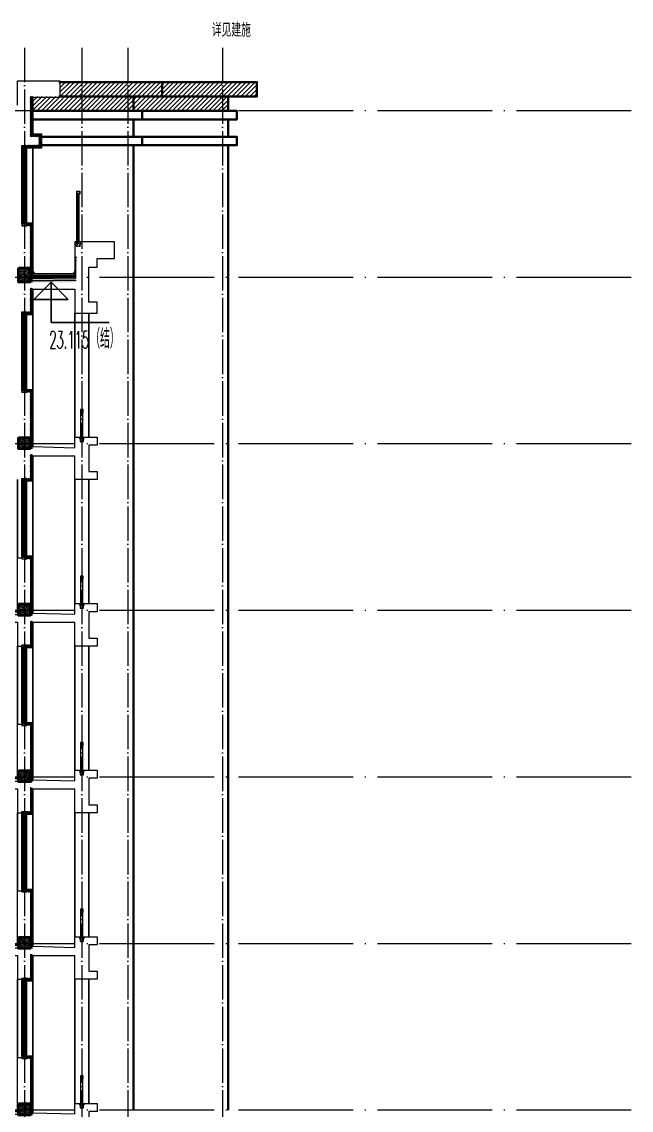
# Model space of a CAD drawing. Extents: x -518115 to 389031, y -231062 to 1628073.
# Drawn here: x 41379 to 51991, y -99476 to -80525 of the extents above; entities that cross this region are included whole.
import ezdxf
from ezdxf.xclip import XClip

# ---------------------------------------------------------------- set-up
doc = ezdxf.new("R2010")
doc.units = 0
doc.header["$LTSCALE"] = 1000
doc.header["$MEASUREMENT"] = 0
doc.header["$XCLIPFRAME"] = 0
for name, pattern in [('#P_--_20B1_001_t3$0$DASH', [0.35, 0.25, -0.1]), ('DASH', [0.35, 0.25, -0.1]), ('DOTE', [2.42, 2, -0.2, 0.02, -0.2])]:
    doc.linetypes.add(name, pattern=pattern)
for name, color, linetype in [('3-剖面填充（细）', 250, 'Continuous'), ('3-屋面构造层', 157, 'Continuous'), ('DIM_ELEV', 3, 'Continuous'), ('PUB_TEXT', 4, 'Continuous'), ('Stair-栏杆', 142, 'Continuous'), ('SURFACE', 6, 'Continuous'), ('实线层', 7, 'Continuous'), ('看线', 251, 'Continuous'), ('立面-看线', 251, 'Continuous')]:
    doc.layers.add(name, color=color, linetype=linetype)
for name, color, linetype, lineweight in [('DOTE', 19, 'DOTE', 9), ('PUB_HATCH', 8, 'Continuous', 9), ('S_WINDOW', 144, 'Continuous', 15), ('WALL', 9, 'Continuous', 40), ('内粉刷', 37, 'Continuous', 9), ('立面-中轮廓线', 213, 'Continuous', 35), ('立面-普通轮廓', 7, 'Continuous', 18), ('立面-栏杆', 105, 'Continuous', 15), ('立面-窗', 129, 'Continuous', 30), ('立面-窗开启线', 250, 'Continuous', 13), ('细细', 250, 'Continuous', 0)]:
    doc.layers.add(name, color=color, linetype=linetype, lineweight=lineweight)
doc.styles.add('_TCH_AXIS', font='COMPLEX', dxfattribs={"bigfont": 'GBCBIG'})
doc.styles.add('_TCH_DIM', font='SIMPLEX.shx', dxfattribs={"width": 0.7, "bigfont": 'GBCBIG.shx'})
pattern_1 = [(0, (-256764.401, -291910.8335), (16.66875, 9.623705), [11.1125, -22.225]), (120, (-256764.401, -291910.8335), (-16.66874801, 9.62370845), [11.1125, -22.225]), (60, (-256764.401, -291910.8335), (1.99e-06, 19.24741345), [-22.225, 11.1125])]
pattern_2 = [(315, (-218910.2607, -140541.0897), (-1.767766953, -1.767766953), []), (315, (-218909.0822, -140541.0897), (-1.767766953, -1.767766953), [])]
pattern_3 = [(315, (-218910.2607, -141979.3279), (-1.767766953, -1.767766953), []), (315, (-218909.0822, -141979.3279), (-1.767766953, -1.767766953), [])]
pattern_4 = [(315, (145053.3697, 680712.4302), (-1.76776695, -1.76776695), []), (315, (145054.5482, 680712.4302), (-1.76776695, -1.76776695), [])]
pattern_5 = [(315, (145053.3697, 678374.192), (-1.76776695, -1.76776695), []), (315, (145054.5482, 678374.192), (-1.76776695, -1.76776695), [])]
pattern_6 = [(0, (-259464.401, -291910.8335), (16.66875, 9.623705), [11.1125, -22.225]), (120, (-259464.401, -291910.8335), (-16.66874801, 9.62370845), [11.1125, -22.225]), (60, (-259464.401, -291910.8335), (1.99e-06, 19.24741345), [-22.225, 11.1125])]
pattern_7 = [(0, (-769729.255, -473323.398), (16.66875, 9.623705), [11.1125, -22.225]), (120, (-769729.255, -473323.398), (-16.66874801, 9.62370845), [11.1125, -22.225]), (60, (-769729.255, -473323.398), (1.99e-06, 19.24741345), [-22.225, 11.1125])]

# ---------------------------------------------------------------- blocks, each defined once
blk = doc.blocks.new('A$C7DFF5D65')
at = {"layer": '立面-普通轮廓'}
blk.add_lwpolyline([(0, 0), (-1100, 0), (-1100, 2200), (0, 2200)], close=True, dxfattribs=at)
at = {"layer": '立面-窗'}
blk.add_lwpolyline([(-50, 50), (-1050, 50), (-1050, 2150), (-50, 2150)], close=True, dxfattribs=at)
at = {"layer": '立面-窗开启线', "linetype": '#P_--_20B1_001_t3$0$DASH', "ltscale": 0.5}
blk.add_lwpolyline([(-50, 2150), (-1100, 1100), (-50, 50)], dxfattribs=at)
blk = doc.blocks.new('zrszerf')
at = {"layer": '细细'}
h = blk.add_hatch(dxfattribs=at)
h.set_pattern_fill('金属', color=256, style=0)
h.set_pattern_definition(pattern_2)
h.paths.add_polyline_path([(257695, 608543), (257715, 608543), (257715, 608557), (257765, 608557), (257765, 608543), (257785, 608543), (257785, 608588), (257695, 608588)])
h.paths.add_polyline_path([(257713, 608559), (257713, 608545), (257697, 608545), (257697, 608586), (257783, 608586), (257783, 608545), (257767, 608545), (257767, 608559)], flags=16)
h = blk.add_hatch(dxfattribs=at)
h.set_pattern_fill('金属', color=256, style=0)
h.set_pattern_definition(pattern_2)
h.paths.add_polyline_path([(257762, 608555), (257762, 608530), (257750, 608530), (257750, 608540), (257729, 608540), (257729, 608530), (257717, 608530), (257717, 608555)])
h.paths.add_polyline_path([(257719, 608553), (257719, 608532), (257727, 608532), (257727, 608542), (257752, 608542), (257752, 608532), (257760, 608532), (257760, 608553)], flags=16)
h = blk.add_hatch(color=256, dxfattribs=at)
edge = h.paths.add_edge_path()
edge.add_line((257735, 608540), (257735, 608528))
edge.add_arc((257740, 608520), 9.44, 61.5175, 118.4825, ccw=False)
edge.add_line((257744, 608528), (257744, 608540))
edge.add_arc((257740, 608548), 9.44, 241.5175, 298.4825, ccw=False)
h = blk.add_hatch(dxfattribs=at)
h.set_pattern_fill('金属', color=256, style=0)
h.set_pattern_definition(pattern_3)
h.paths.add_polyline_path([(257695, 607233), (257715, 607233), (257715, 607220), (257765, 607220), (257765, 607233), (257785, 607233), (257785, 607188), (257695, 607188)])
h.paths.add_polyline_path([(257713, 607218), (257713, 607231), (257697, 607231), (257697, 607190), (257783, 607190), (257783, 607231), (257767, 607231), (257767, 607218)], flags=16)
h = blk.add_hatch(dxfattribs=at)
h.set_pattern_fill('金属', color=256, style=0)
h.set_pattern_definition(pattern_3)
h.paths.add_polyline_path([(257762, 607222), (257762, 607247), (257750, 607247), (257750, 607237), (257729, 607237), (257729, 607247), (257717, 607247), (257717, 607222)])
h.paths.add_polyline_path([(257719, 607224), (257719, 607245), (257727, 607245), (257727, 607235), (257752, 607235), (257752, 607245), (257760, 607245), (257760, 607224)], flags=16)
h = blk.add_hatch(color=256, dxfattribs=at)
edge = h.paths.add_edge_path()
edge.add_line((257735, 607237), (257735, 607249))
edge.add_arc((257740, 607257), 9.44, 241.5175, 298.4825)
edge.add_line((257744, 607249), (257744, 607237))
edge.add_arc((257740, 607229), 9.44, 61.5175, 118.4825)
at = {"layer": 'S_WINDOW'}
for p, q in [((257695, 607233), (257695, 608543)), ((257717, 607247), (257717, 608530)), ((257762, 607247), (257762, 608530)), ((257785, 607233), (257785, 608543))]:
    blk.add_line(p, q, dxfattribs=at)
for points in [[(257785, 608588), (257785, 608543), (257765, 608543), (257765, 608557), (257715, 608557), (257715, 608543), (257695, 608543), (257695, 608588)], [(257783, 608586), (257783, 608545), (257767, 608545), (257767, 608559), (257713, 608559), (257713, 608545), (257697, 608545), (257697, 608586)], [(257762, 608555), (257762, 608530), (257750, 608530), (257750, 608540), (257729, 608540), (257729, 608530), (257717, 608530), (257717, 608555)], [(257760, 608553), (257760, 608532), (257752, 608532), (257752, 608542), (257727, 608542), (257727, 608532), (257719, 608532), (257719, 608553)], [(257785, 607188), (257785, 607233), (257765, 607233), (257765, 607220), (257715, 607220), (257715, 607233), (257695, 607233), (257695, 607188)], [(257783, 607190), (257783, 607231), (257767, 607231), (257767, 607218), (257713, 607218), (257713, 607231), (257697, 607231), (257697, 607190)], [(257762, 607222), (257762, 607247), (257750, 607247), (257750, 607237), (257729, 607237), (257729, 607247), (257717, 607247), (257717, 607222)], [(257760, 607224), (257760, 607245), (257752, 607245), (257752, 607235), (257727, 607235), (257727, 607245), (257719, 607245), (257719, 607224)]]:
    blk.add_lwpolyline(points, close=True, dxfattribs=at)
at = {"layer": '细细'}
for points in [[(257729, 608530), (257729, 607247)], [(257735, 607249), (257735, 608540)], [(257744, 607249), (257744, 608540)], [(257750, 608530), (257750, 607247)]]:
    blk.add_lwpolyline(points, dxfattribs=at)
for points in [[(257735, 608540), (257735, 608528, -0.253805), (257744, 608528), (257744, 608540, -0.253805)], [(257735, 607237), (257735, 607249, 0.253805), (257744, 607249), (257744, 607237, 0.253805)]]:
    blk.add_lwpolyline(points, format="xyb", close=True, dxfattribs=at)
blk = doc.blocks.new('A$C1D9D50FA')
at = {"layer": '立面-栏杆'}
for p, q in [((-15, 0), (-15, 1050)), ((15, 1050), (15, 0))]:
    blk.add_line(p, q, dxfattribs=at)
at = {"layer": '立面-栏杆', "linetype": 'DASH', "ltscale": 0.1}
for p, q in [((40, 0), (-40, 0)), ((-40, 0), (-40, -7)), ((40, -7), (40, 0)), ((-40, -7), (-30, -7)), ((-30, -7), (-30, -51)), ((-22, -7), (22, -7)), ((-22, -51), (-22, -7)), ((-15, -53), (-21, -53)), ((-21, -60), (-15, -60)), ((-13, -57), (-13, -56)), ((13, -56), (13, -57)), ((21, -53), (15, -53)), ((15, -60), (21, -60)), ((22, -7), (22, -51)), ((30, -7), (40, -7)), ((30, -51), (30, -7))]:
    blk.add_line(p, q, dxfattribs=at)
at = {"layer": '立面-栏杆'}
for points in [[(25, 1100), (-25, 1100), (-25, 1050), (25, 1050)], [(19, 1094), (-19, 1094), (-19, 1056), (19, 1056)]]:
    blk.add_lwpolyline(points, close=True, dxfattribs=at)
at = {"layer": '立面-栏杆', "linetype": 'DASH', "ltscale": 0.1}
for centre, major_axis, start_param, end_param in [((-21, -51), (6.36, 6.36), 2.356194, 3.926991), ((-21, -51), (1.27, 1.27), 2.356194, 3.926991), ((-15, -56), (1.91, 1.91), 5.497787, 7.068583), ((-15, -57), (1.91, 1.91), 3.926991, 5.497787), ((15, -56), (1.91, 1.91), 0.785398, 2.356194), ((17, -55), (3.53, 3.53), 2.748894, 3.534292), ((21, -51), (-6.36, 6.36), 2.356194, 3.926991), ((21, -51), (-1.27, 1.27), 2.356194, 3.926991)]:
    blk.add_ellipse(centre, major_axis=major_axis, ratio=1, start_param=start_param, end_param=end_param, dxfattribs=at)
blk = doc.blocks.new('afzdfsregf')
at = {"layer": '细细'}
h = blk.add_hatch(dxfattribs=at)
h.set_pattern_fill('金属', color=256, style=0)
h.set_pattern_definition(pattern_4)
h.paths.add_polyline_path([(221064, 608914), (221044, 608914), (221044, 608927), (220994, 608927), (220994, 608914), (220974, 608914), (220974, 608959), (221064, 608959)])
h.paths.add_polyline_path([(221046, 608929), (221046, 608916), (221062, 608916), (221062, 608957), (220976, 608957), (220976, 608916), (220992, 608916), (220992, 608929)], flags=16)
h = blk.add_hatch(dxfattribs=at)
h.set_pattern_fill('金属', color=256, style=0)
h.set_pattern_definition(pattern_4)
h.paths.add_polyline_path([(220996, 608925), (220996, 608900), (221008, 608900), (221008, 608910), (221029, 608910), (221029, 608900), (221041, 608900), (221041, 608925)])
h.paths.add_polyline_path([(221039, 608923), (221039, 608902), (221031, 608902), (221031, 608912), (221006, 608912), (221006, 608902), (220998, 608902), (220998, 608923)], flags=16)
h = blk.add_hatch(color=256, dxfattribs=at)
edge = h.paths.add_edge_path()
edge.add_line((221023, 608910), (221023, 608898))
edge.add_arc((221019, 608890), 9.44, 61.5175, 118.4825)
edge.add_line((221014, 608898), (221014, 608910))
edge.add_arc((221019, 608919), 9.44, 241.5175, 298.4825)
h = blk.add_hatch(dxfattribs=at)
h.set_pattern_fill('金属', color=256, style=0)
h.set_pattern_definition(pattern_5)
h.paths.add_polyline_path([(221064, 606704), (221044, 606704), (221044, 606690), (220994, 606690), (220994, 606704), (220974, 606704), (220974, 606659), (221064, 606659)])
h.paths.add_polyline_path([(221046, 606688), (221046, 606702), (221062, 606702), (221062, 606661), (220976, 606661), (220976, 606702), (220992, 606702), (220992, 606688)], flags=16)
h = blk.add_hatch(dxfattribs=at)
h.set_pattern_fill('金属', color=256, style=0)
h.set_pattern_definition(pattern_5)
h.paths.add_polyline_path([(220996, 606692), (220996, 606717), (221008, 606717), (221008, 606707), (221029, 606707), (221029, 606717), (221041, 606717), (221041, 606692)])
h.paths.add_polyline_path([(221039, 606694), (221039, 606715), (221031, 606715), (221031, 606705), (221006, 606705), (221006, 606715), (220998, 606715), (220998, 606694)], flags=16)
h = blk.add_hatch(color=256, dxfattribs=at)
edge = h.paths.add_edge_path()
edge.add_line((221023, 606707), (221023, 606719))
edge.add_arc((221019, 606728), 9.44, 241.5175, 298.4825, ccw=False)
edge.add_line((221014, 606719), (221014, 606707))
edge.add_arc((221019, 606699), 9.44, 61.5175, 118.4825, ccw=False)
at = {"layer": 'S_WINDOW'}
for p, q in [((220974, 606704), (220974, 608914)), ((221064, 606704), (221064, 608914)), ((220996, 606717), (220996, 608900)), ((221041, 606717), (221041, 608900))]:
    blk.add_line(p, q, dxfattribs=at)
for points in [[(220974, 608959), (220974, 608914), (220994, 608914), (220994, 608927), (221044, 608927), (221044, 608914), (221064, 608914), (221064, 608959)], [(220976, 608957), (220976, 608916), (220992, 608916), (220992, 608929), (221046, 608929), (221046, 608916), (221062, 608916), (221062, 608957)], [(220996, 608925), (220996, 608900), (221008, 608900), (221008, 608910), (221029, 608910), (221029, 608900), (221041, 608900), (221041, 608925)], [(220998, 608923), (220998, 608902), (221006, 608902), (221006, 608912), (221031, 608912), (221031, 608902), (221039, 608902), (221039, 608923)], [(220974, 606659), (220974, 606704), (220994, 606704), (220994, 606690), (221044, 606690), (221044, 606704), (221064, 606704), (221064, 606659)], [(220976, 606661), (220976, 606702), (220992, 606702), (220992, 606688), (221046, 606688), (221046, 606702), (221062, 606702), (221062, 606661)], [(220996, 606692), (220996, 606717), (221008, 606717), (221008, 606707), (221029, 606707), (221029, 606717), (221041, 606717), (221041, 606692)], [(220998, 606694), (220998, 606715), (221006, 606715), (221006, 606705), (221031, 606705), (221031, 606715), (221039, 606715), (221039, 606694)]]:
    blk.add_lwpolyline(points, close=True, dxfattribs=at)
at = {"layer": '细细'}
for points in [[(221014, 606719), (221014, 608910)], [(221023, 606719), (221023, 608910)], [(221008, 608900), (221008, 606717)], [(221029, 608900), (221029, 606717)]]:
    blk.add_lwpolyline(points, dxfattribs=at)
for points in [[(221023, 608910), (221023, 608898, 0.253805), (221014, 608898), (221014, 608910, 0.253805)], [(221023, 606707), (221023, 606719, -0.253805), (221014, 606719), (221014, 606707, -0.253805)]]:
    blk.add_lwpolyline(points, format="xyb", close=True, dxfattribs=at)
blk = doc.blocks.new('A$C39C008DC')
at = {"layer": '实线层', "color": 5}
for p, q in [((31, 60), (256, 678)), ((257, 678), (32, 60)), ((32, 60), (257, 677)), ((260, 676), (35, 59)), ((260, 676), (36, 59)), ((334, 649), (109, 32)), ((334, 649), (110, 32)), ((118, 29), (343, 646)), ((343, 646), (119, 29)), ((119, 29), (344, 646)), ((255, 678), (265, 706)), ((255, 678), (265, 706)), ((345, 645), (255, 678)), ((353, 669), (263, 702)), ((353, 669), (264, 702)), ((355, 674), (265, 706)), ((355, 674), (265, 706)), ((265, 706), (265, 706)), ((280, 678), (281, 681)), ((282, 676), (280, 678)), ((281, 672), (286, 685)), ((281, 681), (284, 681)), ((285, 676), (282, 676)), ((284, 681), (286, 679)), ((286, 679), (285, 676)), ((304, 696), (297, 695)), ((323, 685), (297, 695)), ((304, 696), (311, 715)), ((304, 696), (319, 690)), ((326, 709), (311, 715)), ((319, 690), (326, 709)), ((319, 690), (323, 685)), ((321, 657), (326, 671)), ((321, 663), (322, 666)), ((323, 661), (321, 663)), ((322, 666), (324, 667)), ((325, 662), (323, 661)), ((324, 667), (326, 664)), ((326, 664), (325, 662)), ((345, 646), (355, 674)), ((345, 645), (355, 673)), ((355, 673), (355, 673)), ((31, 61), (20, 32)), ((30, 61), (20, 33)), ((110, 0), (20, 33)), ((20, 33), (20, 33)), ((110, 0), (20, 32)), ((112, 5), (22, 38)), ((111, 5), (22, 37)), ((120, 28), (30, 61)), ((120, 28), (32, 60)), ((54, 49), (49, 35)), ((50, 45), (49, 42)), ((49, 42), (51, 40)), ((53, 45), (50, 45)), ((51, 40), (53, 40)), ((54, 43), (53, 45)), ((53, 40), (54, 43)), ((93, 29), (92, 26)), ((92, 26), (94, 24)), ((98, 33), (93, 20)), ((96, 29), (93, 29)), ((94, 24), (97, 24)), ((98, 27), (96, 29)), ((97, 24), (98, 27)), ((120, 28), (110, 0)), ((120, 28), (110, 0)), ((110, 0), (110, 0))]:
    blk.add_line(p, q, dxfattribs=at)
for points in [[(263, 702), (263, 702), (263, 702), (264, 702), (264, 702)], [(353, 669), (353, 669), (353, 669), (353, 669), (353, 669)], [(22, 38), (22, 37), (22, 37), (22, 37), (22, 37)], [(112, 5), (112, 5), (112, 5), (111, 5), (111, 5)]]:
    blk.add_lwpolyline(points, dxfattribs=at)
for centre, radius in [((283, 679), 10), ((283, 679), 9.5), ((323, 664), 10), ((323, 664), 9.5), ((52, 42), 9.5), ((52, 42), 10), ((95, 26), 10), ((95, 26), 9.5)]:
    blk.add_circle(centre, radius, dxfattribs=at)
for centre, start, end in [((265, 706), 70, 160), ((355, 673), 340, 70), ((20, 33), 160, 250), ((110, 0), 250, 340)]:
    blk.add_arc(centre, 0.5, start, end, dxfattribs=at)
blk = doc.blocks.new('A$C01BC52BD')
at = {"layer": '立面-栏杆'}
for p, q in [((-15, 0), (-15, 450)), ((15, 450), (15, 0))]:
    blk.add_line(p, q, dxfattribs=at)
at = {"layer": '立面-栏杆', "linetype": 'DASH', "ltscale": 0.1}
for p, q in [((40, 0), (-40, 0)), ((-40, 0), (-40, -7)), ((40, -7), (40, 0)), ((-40, -7), (-30, -7)), ((-30, -7), (-30, -51)), ((-22, -7), (22, -7)), ((-22, -51), (-22, -7)), ((-15, -53), (-21, -53)), ((-21, -60), (-15, -60)), ((-13, -57), (-13, -56)), ((13, -56), (13, -57)), ((21, -53), (15, -53)), ((15, -60), (21, -60)), ((22, -7), (22, -51)), ((30, -7), (40, -7)), ((30, -51), (30, -7))]:
    blk.add_line(p, q, dxfattribs=at)
at = {"layer": '立面-栏杆'}
for points in [[(25, 500), (-25, 500), (-25, 450), (25, 450)], [(19, 494), (-19, 494), (-19, 456), (19, 456)]]:
    blk.add_lwpolyline(points, close=True, dxfattribs=at)
at = {"layer": '立面-栏杆', "linetype": 'DASH', "ltscale": 0.1}
for centre, major_axis, start_param, end_param in [((-21, -51), (6.36, 6.36), 2.356194, 3.926991), ((-21, -51), (1.27, 1.27), 2.356194, 3.926991), ((-15, -56), (1.91, 1.91), 5.497787, 7.068583), ((-15, -57), (1.91, 1.91), 3.926991, 5.497787), ((15, -56), (1.91, 1.91), 0.785398, 2.356194), ((17, -55), (3.53, 3.53), 2.748894, 3.534292), ((21, -51), (-6.36, 6.36), 2.356194, 3.926991), ((21, -51), (-1.27, 1.27), 2.356194, 3.926991)]:
    blk.add_ellipse(centre, major_axis=major_axis, ratio=1, start_param=start_param, end_param=end_param, dxfattribs=at)
blk = doc.blocks.new('GDFGDGRGDGD')
at = {"layer": '立面-看线'}
h = blk.add_hatch(dxfattribs=at)
h.set_pattern_fill('HONEY', color=256, scale=7)
h.set_pattern_definition(pattern_6)
h.paths.add_polyline_path([(551819, 93536), (551789, 93536), (551789, 94436), (551734, 94436), (551734, 94466), (551819, 94466)])
h = blk.add_hatch(dxfattribs=at)
h.set_pattern_fill('碎沙', color=256, scale=4)
h.set_pattern_definition([(37.5, (-249464.4014, -291910.8335), (-0.32000626, 9.78826475), [0, -7.7216, 0, -8.636, 0, -8.255]), (7.5, (-249464.401, -291910.833), (8.99046566, 14.33650201), [0, -4.1656, 0, -6.9596, 0, -2.667]), (327.5, (-249470.65, -291910.8335), (15.819847405, 0.02874369), [0, -2.54, 0, -9.144, 0, -11.938]), (317.5, (-249470.65, -291910.833), (15.27112905, 4.45858647), [0, -1.27, 0, -5.9944, 0, -6.858])])
h.paths.add_polyline_path([(551589, 93451), (551789, 93451), (551789, 93651), (551589, 93651)])
h = blk.add_hatch(dxfattribs=at)
h.set_pattern_fill('碎沙', color=256, scale=4)
h.set_pattern_definition([(37.5, (-256764.4014, -291910.8335), (-0.32000626, 9.78826475), [0, -7.7216, 0, -8.636, 0, -8.255]), (7.5, (-256764.401, -291910.833), (8.99046566, 14.33650201), [0, -4.1656, 0, -6.9596, 0, -2.667]), (327.5, (-256770.65, -291910.8335), (15.819847405, 0.02874369), [0, -2.54, 0, -9.144, 0, -11.938]), (317.5, (-256770.65, -291910.833), (15.27112905, 4.45858647), [0, -1.27, 0, -5.9944, 0, -6.858])])
h.paths.add_polyline_path([(544289, 93451), (544489, 93451), (544489, 93506), (544289, 93506)])
h = blk.add_hatch(dxfattribs=at)
h.set_pattern_fill('HONEY', color=256, scale=7)
h.set_pattern_definition(pattern_1)
h.paths.add_polyline_path([(551589, 93466), (544489, 93466), (544489, 93451), (551589, 93451)])
h = blk.add_hatch(dxfattribs=at)
h.set_pattern_fill('HONEY', color=256, scale=7)
h.set_pattern_definition(pattern_6)
h.paths.add_polyline_path([(551789, 93451), (551819, 93451), (551819, 93536), (551789, 93536)])
h.paths.add_polyline_path([(551819, 93351), (551789, 93351), (551789, 92936), (551734, 92936), (551734, 92906), (551819, 92906)])
h = blk.add_hatch(dxfattribs=at)
h.set_pattern_fill('HONEY', color=256, scale=7)
h.set_pattern_definition(pattern_1)
h.paths.add_polyline_path([(544259, 93351), (544289, 93351), (544289, 92936), (544344, 92936), (544344, 92906), (544259, 92906)])
at = {"layer": 'PUB_HATCH', "color": 215, "true_color": 0xa953a0}
blk.add_line((544489, 93466), (551589, 93466), dxfattribs=at)
for points in [[(551734, 94466), (551819, 94466), (551819, 93451)], [(544259, 93351), (544259, 92906), (544344, 92906)], [(551819, 93351), (551819, 92906), (551734, 92906)]]:
    blk.add_lwpolyline(points, dxfattribs=at)
at = {"layer": 'S_WINDOW'}
blk.add_lwpolyline([(544344, 93536), (544434, 93536), (544434, 93506), (544344, 93506)], close=True, dxfattribs=at)
at = {"layer": 'WALL', "color": 7}
for points in [[(551589, 93651), (551789, 93651), (551789, 93451), (551589, 93451)], [(544289, 93506), (544489, 93506), (544489, 93451), (544289, 93451)]]:
    blk.add_lwpolyline(points, close=True, dxfattribs=at)
at = {"layer": '内粉刷'}
for points in [[(551569, 93506), (551569, 94456), (551644, 94456)], [(551734, 94486), (551839, 94486), (551839, 93491)], [(542709, 93471), (542709, 93656), (542319, 93656), (542319, 93516), (542469, 93516), (542469, 93056), (541969, 93056), (541969, 92916), (542709, 92916), (542709, 93331), (544239, 93331), (544239, 92886), (544344, 92886)], [(552569, 93471), (552569, 93656), (552959, 93656), (552959, 93516), (552809, 93516), (552809, 93056), (552959, 93056), (552959, 92916), (552569, 92916), (552569, 93331)], [(551569, 93506), (544239, 93506), (544239, 93491), (542709, 93471)], [(551839, 93491), (552569, 93471)], [(544434, 92916), (544509, 92916), (544509, 93331), (548769, 93331)], [(548769, 93331), (548769, 93016), (549009, 93016), (549009, 93331)], [(549009, 93331), (551569, 93331), (551569, 92916), (551644, 92916)], [(551839, 93331), (551839, 92886), (551734, 92886)], [(551839, 93331), (552569, 93331)]]:
    blk.add_lwpolyline(points, dxfattribs=at)
at = {"layer": '看线', "color": 252, "true_color": 0x939598}
for p, q in [((543309, 93509), (543309, 96231)), ((548769, 95916), (547489, 95916)), ((549009, 95916), (550989, 95916)), ((542319, 93739), (542319, 95816)), ((542319, 93056), (542319, 93464))]:
    blk.add_line(p, q, dxfattribs=at)
at = {"layer": '看线'}
for p, q in [((542709, 93656), (542709, 95816)), ((544239, 93536), (544239, 95786)), ((544509, 93536), (544509, 95816)), ((551569, 94456), (551569, 95816)), ((551839, 95786), (551839, 94486)), ((552569, 95816), (552569, 93656)), ((552569, 95786), (552569, 93656)), ((552809, 95816), (552809, 93656))]:
    blk.add_line(p, q, dxfattribs=at)
at = {"layer": '看线', "color": 252, "true_color": 0x939598}
for points in [[(547489, 93536), (547489, 95916)], [(550989, 93536), (550989, 95916)]]:
    blk.add_lwpolyline(points, dxfattribs=at)
at = {"layer": '看线'}
blk.add_lwpolyline([(549389, 93536), (549389, 95916)], dxfattribs=at)
at = {"layer": '看线', "color": 32}
blk.add_lwpolyline([(551569, 93536), (544239, 93536), (544239, 93521), (542709, 93501)], dxfattribs=at)
at = {"layer": '立面-中轮廓线'}
for p, q in [((553589, 96436), (553589, 93536)), ((555239, 96436), (555239, 93536))]:
    blk.add_line(p, q, dxfattribs=at)
for name, p in [('afzdfsregf', (323370, -513123)), ('A$C7DFF5D65', (550839, 93536)), ('zrszerf', (293949, -512752)), ('A$C1D9D50FA', (542589, 93636)), ('A$C01BC52BD', (552689, 93636)), ('A$C39C008DC', (541989, 93056))]:
    blk.add_blockref(name, p)
blk = doc.blocks.new('FGHFGFD')
at = {"layer": '立面-栏杆'}
for p, q in [((542634, 108636), (542634, 109486)), ((542664, 109486), (542664, 108636))]:
    blk.add_line(p, q, dxfattribs=at)
at = {"layer": '立面-栏杆', "linetype": 'DASH', "ltscale": 0.1}
for p, q in [((542689, 108636), (542609, 108636)), ((542609, 108636), (542609, 108629)), ((542609, 108629), (542619, 108629)), ((542619, 108629), (542619, 108585)), ((542626, 108629), (542671, 108629)), ((542626, 108585), (542626, 108629)), ((542671, 108629), (542671, 108585)), ((542678, 108629), (542689, 108629)), ((542678, 108585), (542678, 108629)), ((542689, 108629), (542689, 108636)), ((542634, 108583), (542628, 108583)), ((542628, 108576), (542634, 108576)), ((542636, 108579), (542636, 108581)), ((542661, 108581), (542661, 108579)), ((542669, 108583), (542664, 108583)), ((542664, 108576), (542669, 108576))]:
    blk.add_line(p, q, dxfattribs=at)
at = {"layer": '立面-栏杆'}
for points in [[(542674, 109536), (542624, 109536), (542624, 109486), (542674, 109486)], [(542668, 109530), (542630, 109530), (542630, 109492), (542668, 109492)]]:
    blk.add_lwpolyline(points, close=True, dxfattribs=at)
at = {"layer": '立面-栏杆', "linetype": 'DASH', "ltscale": 0.1}
for centre, major_axis, start_param, end_param in [((542628, 108585), (6.36, 6.36), 2.356194, 3.926991), ((542628, 108585), (1.27, 1.27), 2.356194, 3.926991), ((542634, 108581), (1.91, 1.91), 5.497787, 7.068583), ((542634, 108579), (1.91, 1.91), 3.926991, 5.497787), ((542664, 108581), (1.91, 1.91), 0.785398, 2.356194), ((542666, 108581), (3.53, 3.53), 2.748894, 3.534292), ((542669, 108585), (-6.36, 6.36), 2.356194, 3.926991), ((542669, 108585), (-1.27, 1.27), 2.356194, 3.926991)]:
    blk.add_ellipse(centre, major_axis=major_axis, ratio=1, start_param=start_param, end_param=end_param, dxfattribs=at)
blk = doc.blocks.new('FGHFG4334GDFGDFFGGGGGGDFG4G')
at = {"layer": 'SURFACE', "const_width": 2.25}
for points in [[(47, 0), (0, 0)], [(47, -28), (0, -28)]]:
    blk.add_lwpolyline(points, dxfattribs=at)
at = {"layer": 'SURFACE', "const_width": 1.5}
blk.add_lwpolyline([(47, 17, -1), (47, 5), (47, -7, -1), (47, -19), (47, -37), (53, -48), (53, -73)], format="xyb", dxfattribs=at)
blk = doc.blocks.new('FGDGDGD')
at = {"layer": '3-屋面构造层'}
h = blk.add_hatch(dxfattribs=at)
h.set_pattern_fill('隔热材料01', color=256, scale=7.692308, style=0)
h.set_pattern_definition([(270, (9.5186, 433.228), (3.846153863, -7e-16), [0.385980771, -3.460173092]), (270, (6.637, 433.228), (3.846153863, -7e-16), [0.385980771, -3.460173092]), (90, (8.5996, 430.618), (-3.846153863, 2e-16), [0.385980771, -3.460173092]), (90, (7.556, 430.618), (-3.846153863, 2e-16), [0.385980771, -3.460173092]), (180, (10.002, 430), (-5e-16, -3.846153863), [3.848019248, 0.001865385]), (135, (8.9282, 430.193), (2e-16, 3.846144175), [0.328307694, -5.110980792]), (116.56505, (12.5422, 430.4251), (8.6793e-06, 3.8461487416), [0.215769232, -8.384500037]), (116.56505, (8.696, 430.4251), (8.6793e-06, 3.8461487416), [0.215769232, -8.384500037]), (153.43495, (13.1603, 430), (-8.679e-06, 3.846148742), [0.431538463, -8.168730805]), (153.43495, (9.3142, 430), (-8.679e-06, 3.846148742), [0.431538463, -8.168730805]), (63.43495, (12.4457, 431.0041), (-8.6793e-06, 3.8461487416), [2.054923086, -6.545346183]), (63.43495, (8.5996, 431.0041), (-8.6793e-06, 3.8461487416), [2.054923086, -6.545346183]), (116.56505, (13.3647, 433.228), (8.6793e-06, 3.8461487416), [0.215769232, -8.384500037]), (116.56505, (9.5186, 433.228), (8.6793e-06, 3.8461487416), [0.215769232, -8.384500037]), (135, (9.422, 433.421), (2e-16, 3.846144175), [0.328307694, -5.110980792]), (153.43495, (13.036, 433.6532), (-8.679e-06, 3.846148742), [0.431538463, -8.168730805]), (153.43495, (9.19, 433.6532), (-8.679e-06, 3.846148742), [0.431538463, -8.168730805]), (45, (6.7336, 433.421), (2e-16, 3.846144175), [0.328307694, -5.110980792]), (63.43495, (10.4833, 433.228), (-8.6793e-06, 3.8461487416), [0.215769232, -8.384500037]), (63.43495, (6.6371, 433.228), (-8.6793e-06, 3.8461487416), [0.215769232, -8.384500037]), (26.56505, (10.812, 433.6532), (8.679e-06, 3.846148742), [0.431538463, -8.168730805]), (26.56505, (6.9658, 433.6532), (8.679e-06, 3.846148742), [0.431538463, -8.168730805]), (116.56505, (11.4023, 431.0041), (8.6793e-06, 3.8461487416), [2.054923086, -6.545346183]), (116.56505, (7.5561, 431.0041), (8.6793e-06, 3.8461487416), [2.054923086, -6.545346183]), (45, (7.2275, 430.193), (2e-16, 3.846144175), [0.328307694, -5.110980792]), (63.43495, (11.3058, 430.4251), (-8.6793e-06, 3.8461487416), [0.215769232, -8.384500037]), (63.43495, (7.4596, 430.4251), (-8.6793e-06, 3.8461487416), [0.215769232, -8.384500037]), (26.56505, (10.6877, 430), (8.679e-06, 3.846148742), [0.431538463, -8.168730805]), (26.56505, (6.8415, 430), (8.679e-06, 3.846148742), [0.431538463, -8.168730805])])
edge = h.paths.add_edge_path()
edge.add_arc((682181, 585366), 9.23, 450, 540, ccw=False)
edge.add_line((682181, 585375), (682192, 585375))
edge.add_line((682192, 585375), (682192, 585366))
edge.add_line((682192, 585366), (682172, 585366))
h = blk.add_hatch(dxfattribs=at)
h.set_pattern_fill('混凝土', color=256, scale=5, angle=-1.1458, style=0)
h.set_pattern_definition([(48.854237, (-82751.966, -43707.863), (35.7930991, -3.8540962), [3.75, -41.25]), (353.854237, (-82751.966, -43707.863), (-6.1841378, 37.7408106), [3, -33]), (99.305637, (-82748.983, -43708.185), (29.6089874, 33.886691), [3.1870095, -35.0571056]), (45.038437, (-82751.766, -43697.865), (53.1858973, -9.3413237), [5.625, -61.875]), (95.489837, (-82747.334, -43698.644), (47.6977146, 47.7616795), [4.7805144, -52.58565]), (350.038437, (-82751.766, -43697.865), (47.6976773, 47.7617167), [4.5, -49.5]), (19.854237, (-82746.817, -43700.465), (29.4368469, -20.7237073), [3.75, -41.25]), (324.854237, (-82746.817, -43700.465), (12.8883392, 36.0069862), [3, -33]), (70.305637, (-82744.364, -43702.192), (42.3251977, 15.2832459), [3.1870095, -35.0571056]), (36.3542372, (-82751.966, -43707.863), (0.9406985, 16.62920733), [0, -32.6, 0, -33.5, 0, -33.125]), (6.3542372, (-82751.966, -43707.863), (13.54517982, 19.45362572), [0, -19.1, 0, -31.85, 0, -12.625]), (326.3542372, (-82763.114, -43707.64), (26.66323482, -1.66123381), [0, -12.5, 0, -39, 0, -51.75]), (316.3542372, (-82768.113, -43707.54), (29.2535633, 4.4211788), [0, -16.25, 0, -25.9, 0, -36.75])])
h.paths.add_polyline_path([(674875, 585046), (674875, 585086), (682172, 585086), (682172, 585046)])
h = blk.add_hatch(dxfattribs=at)
h.set_pattern_fill('焦渣矿渣', color=256, scale=4, angle=-1.1458, style=0)
h.set_pattern_definition([(358.8542372, (-82751.966, -43697.863), (8.27546507, 13.69326162), [1.6, -14.4]), (298.8542372, (-82751.966, -43697.863), (15.99644496, -0.32013217), [1.6, -14.4]), (238.8542372, (-82750.366, -43697.895), (7.72097989, -14.0133938), [1.6, -14.4]), (268.8542372, (-82745.567, -43697.991), (15.83683295, -8.3183365), [2.4, -11.456]), (268.8542372, (-82743.967, -43698.023), (15.83683295, -8.3183365), [2.4, -11.456]), (268.8542372, (-82742.368, -43698.055), (15.83683295, -8.3183365), [2.4, -11.456])])
h.paths.add_polyline_path([(674875, 585006), (674875, 585036), (682192, 585036), (682192, 585006)])
h = blk.add_hatch(dxfattribs=at)
h.set_pattern_fill('隔热材料03', color=256, scale=12.5, style=0)
h.set_pattern_definition([(113.578, (-500407.8114, 374696.8656), (-0.0086926214, 6.2699620763), [1.075, -0.5693125, 2.8375, -0.5693125, 1.075, -0.6825]), (66.42, (-500406.1744, 374696.8656), (2.727787851, 6.0425e-05), [1.075, -0.5693125, 2.840375, -0.5693125, 1.075, -0.6825]), (180, (-500406.1744, 374696.8656), (0, 6.25), [1.636625, -1.0910625]), (180, (-500407.538, 374702.4906), (0, 6.25), [1.636625, -1.0910625]), (90, (-500405.7427, 374697.8548), (2.72775, 2e-16), [0.52175, -5.72825]), (90, (-500407.1066, 374700.9798), (2.72775, 2e-16), [0.52175, -5.72825]), (90, (-500408.2427, 374697.8548), (2.72775, 2e-16), [0.52175, -5.72825]), (90, (-500409.6066, 374700.9798), (2.72775, 2e-16), [0.52175, -5.72825])])
edge = h.paths.add_edge_path()
edge.add_line((682178, 585086), (682178, 585050))
edge.add_arc((682172, 585050), 6.25, 270, 360, ccw=False)
edge.add_line((682172, 585044), (682172, 585086))
edge.add_line((682172, 585086), (682178, 585086))
h = blk.add_hatch(dxfattribs=at)
h.set_pattern_fill('加气混凝土', color=256, scale=5, style=0)
h.set_pattern_definition([(0, (-82734.266, -43726.163), (30, 60), [0, -60]), (0, (-82769.366, -43734.263), (30, 60), [0, -60]), (0, (-82749.866, -43734.863), (30, 60), [0, -60]), (0, (-82728.566, -43717.163), (30, 60), [0, -60]), (0, (-82753.466, -43737.863), (30, 60), [0, -60]), (0, (-82722.566, -43679.363), (30, 60), [0, -60]), (0, (-82740.866, -43684.163), (30, 60), [0, -60]), (0, (-82731.266, -43691.663), (30, 60), [0, -60]), (0, (-82780.166, -43692.863), (30, 60), [0, -60]), (0, (-82750.766, -43695.563), (30, 60), [0, -60]), (0, (-82762.166, -43710.863), (30, 60), [0, -60]), (0, (-82761.566, -43733.363), (30, 60), [0, -60]), (0, (-82739.066, -43735.763), (30, 60), [0, -60]), (0, (-82722.566, -43709.363), (30, 60), [0, -60]), (0, (-82778.666, -43718.663), (30, 60), [0, -60]), (0, (-82773.566, -43708.463), (30, 60), [0, -60]), (0, (-82750.166, -43712.663), (30, 60), [0, -60]), (0, (-82758.566, -43721.363), (30, 60), [0, -60]), (0, (-82763.366, -43701.563), (30, 60), [0, -60]), (0, (-82755.866, -43679.063), (30, 60), [0, -60]), (0, (-82776.266, -43731.263), (30, 60), [0, -60]), (0, (-82743.266, -43691.363), (30, 60), [0, -60]), (0, (-82771.166, -43690.463), (30, 60), [0, -60]), (0, (-82775.966, -43682.663), (30, 60), [0, -60]), (130.601294, (-82726.2516, -43698.149), (-149.999998343, 180.000000787), [2.6341554, -1103.7111]), (18.4349488, (-82730.537, -43697.006), (149.99999945, 59.99999956), [2.710524, -376.76279]), (90, (-82730.537, -43699.578), (30, 60), [2.5714284, -117.428565]), (161.565051, (-82727.966, -43700.435), (-150.000000755, 59.99999553), [2.710524, -376.76279]), (53.1301023, (-82727.966, -43700.435), (30.00000006, 59.99999997), [2.857143, -297.14285]), (135, (-82725.68, -43731.006), (-30.00000363, 59.99999594), [2.424366, -167.28126]), (45, (-82729.109, -43731.006), (29.9999998, 59.99999976), [2.424366, -167.28126]), (135, (-82727.394, -43732.72), (-30.00000363, 59.99999594), [2.424366, -167.28126]), (45, (-82727.394, -43732.72), (29.9999998, 59.99999976), [2.424366, -167.28126]), (116.565051, (-82754.537, -43690.72), (-5.2e-06, 119.9999967), [3.1943826, -63.88765]), (180, (-82755.966, -43687.863), (-30, 60), [3.4285716, -56.571425]), (63.434949, (-82760.823, -43690.72), (3e-07, 119.9999994), [3.1943826, -63.88765]), (116.565051, (-82759.394, -43693.58), (-5.2e-06, 119.9999967), [3.1943826, -63.88765]), (0, (-82759.394, -43693.58), (30, 60), [3.4285716, -56.571425]), (63.434949, (-82755.966, -43693.58), (3e-07, 119.9999994), [3.1943826, -63.88765]), (107.102728, (-82731.9658, -43711.0063), (-89.999996559, 300.000000484), [3.8861346, -1628.29025]), (143.972626, (-82733.1087, -43707.292), (-569.999992774, 419.999999525), [3.8861346, -812.202]), (180, (-82736.25, -43705.006), (-30, 60), [3.7142856, -56.28571]), (36.0273733, (-82743.1087, -43707.292), (569.999995788, 419.999995472), [3.8861346, -812.202]), (71.5650511, (-82744.252, -43710.721), (90.00000046, 299.99999948), [3.6140316, -375.85928]), (107.102728, (-82743.1087, -43714.4348), (-89.999996559, 300.000000484), [3.8861346, -1628.29025]), (143.972626, (-82739.966, -43716.7206), (-569.999992774, 419.999999525), [3.8861346, -812.202]), (0, (-82739.966, -43716.72), (30, 60), [3.7142856, -56.28571]), (36.0273733, (-82736.2516, -43716.7206), (569.999995788, 419.999995472), [3.8861346, -812.202]), (71.5650511, (-82733.109, -43714.435), (90.00000046, 299.99999948), [3.6140316, -375.85928]), (150.255118, (-82731.3944, -43683.006), (-90.000000213, 59.999999257), [2.303502, -481.43196]), (90, (-82733.394, -43684.15), (30, 60), [2.2857144, -117.714275]), (29.7448813, (-82733.3944, -43684.149), (90.000000053, 59.99999972), [2.303502, -481.43196]), (116.565051, (-82745.394, -43725.58), (-5.2e-06, 119.9999967), [3.1943826, -63.88765]), (168.690067, (-82746.823, -43722.7206), (-270.0000002, 59.999998494), [2.9137254, -608.96855]), (41.1859251, (-82751.9658, -43724.149), (749.999995456, 659.999994229), [3.0371844, -1272.5802]), (90, (-82751.966, -43727.006), (30, 60), [2.857143, -117.14285]), (138.814074, (-82749.68, -43729.0063), (-749.999986669, 660.000004204), [3.0371844, -1272.5802]), (16.6992442, (-82749.68, -43729.0063), (989.999992552, 299.999996858), [2.982945, -1249.85375]), (60.9453959, (-82746.823, -43728.149), (29.99999992, 59.999999469), [2.9416086, -1232.53395]), (109.983106, (-82770.5373, -43700.4348), (-150.000000565, 419.9999988885), [3.3442002, -1401.21975]), (155.556045, (-82771.68, -43697.292), (-390.0000014866, 179.99999626), [3.4522986, -1446.51315]), (24.4439547, (-82777.9658, -43697.292), (390.0000001945, 179.999999134), [3.4522986, -1446.51315]), (70.0168934, (-82779.1087, -43700.4348), (150.000000452, 419.999998958), [3.3442002, -1401.21975]), (109.983106, (-82777.9658, -43703.5777), (-150.000000565, 419.9999988885), [3.3442002, -1401.21975]), (160.016893, (-82774.823, -43704.7206), (-150.000000088, 59.999997267), [3.3442002, -698.93775]), (19.9831065, (-82774.823, -43704.7206), (149.999999176, 59.999999905), [3.3442002, -698.93775]), (70.0168934, (-82771.68, -43703.5777), (150.000000452, 419.999998958), [3.3442002, -1401.21975]), (122.005383, (-82748.2516, -43705.8634), (-30.000004026, 59.999996937), [2.6954232, -563.3434]), (18.4349488, (-82752.252, -43704.435), (149.99999945, 59.99999956), [2.710524, -376.76279]), (90, (-82752.252, -43707.006), (30, 60), [2.5714284, -117.428565]), (161.565051, (-82749.68, -43707.863), (-150.000000755, 59.99999553), [2.710524, -376.76279]), (54.4623222, (-82749.68, -43707.8634), (209.999999696, 299.99999955), [2.457807, -1029.82115]), (116.565051, (-82765.68, -43720.435), (-5.2e-06, 119.9999967), [3.1943826, -63.88765]), (180, (-82767.11, -43717.58), (-30, 60), [3.142857, -56.85714]), (59.0362434, (-82771.966, -43720.435), (30.000000098, 59.99999971), [3.3319728, -696.3822]), (120.963756, (-82770.2516, -43723.292), (-30.0000041, 59.999997245), [3.3319728, -696.3822]), (0, (-82770.25, -43723.29), (30, 60), [3.142857, -56.85714]), (63.434949, (-82767.11, -43723.29), (3e-07, 119.9999994), [3.1943826, -63.88765])])
h.paths.add_polyline_path([(682192, 584936), (674875, 584936), (674875, 584966), (682192, 584966)])
at = {"layer": '立面-看线'}
h = blk.add_hatch(dxfattribs=at)
h.set_pattern_fill('HONEY', color=256, scale=7)
h.set_pattern_definition([(0, (-799653.24, -415240.13), (16.66875, 9.623705), [11.1125, -22.225]), (120, (-799653.24, -415240.13), (-16.66874801, 9.62370845), [11.1125, -22.225]), (60, (-799653.24, -415240.13), (1.99e-06, 19.24741345), [-22.225, 11.1125])])
h.paths.add_polyline_path([(682192, 584966), (674875, 584966), (674875, 585006), (682192, 585006)])
at = {"layer": '3-屋面构造层'}
for p, q in [((682178, 585086), (674875, 585086)), ((682172, 585046), (674875, 585046)), ((682192, 585036), (674875, 585036)), ((682172, 585086), (682172, 585044))]:
    blk.add_line(p, q, dxfattribs=at)
at = {"layer": '3-屋面构造层', "color": 251, "linetype": 'DASH', "ltscale": 0.05, "true_color": 0x636466, "const_width": 2.5}
for points in [[(682057, 585043), (682172, 585043, 0.414214), (682179, 585050), (682179, 585366)], [(682057, 585039), (682172, 585039, 0.414214), (682183, 585050), (682183, 585366)]]:
    blk.add_lwpolyline(points, format="xyb", dxfattribs=at)
at = {"layer": '3-屋面构造层', "color": 251, "true_color": 0x636466}
for points in [[(682057, 585041), (682172, 585041, 0.414214), (682180, 585050), (682180, 585366)], [(682057, 585044), (682172, 585044, 0.414214), (682178, 585050), (682178, 585366)], [(682057, 585040), (682172, 585040, 0.414214), (682182, 585050), (682182, 585366), (682184, 585366), (682184, 585050, -0.414214), (682172, 585038), (682057, 585038)]]:
    blk.add_lwpolyline(points, format="xyb", dxfattribs=at)
at = {"layer": '3-屋面构造层', "ltscale": 0.8}
blk.add_lwpolyline([(682172, 585366, -0.414214), (682181, 585375), (682192, 585375), (682192, 585366), (682172, 585366)], format="xyb", dxfattribs=at)
at = {"layer": '3-屋面构造层', "color": 251, "linetype": 'DASH', "ltscale": 0.05, "true_color": 0x636466, "const_width": 2.5}
for points in [[(682043, 585039), (674875, 585039)], [(682057, 585043), (682043, 585039)]]:
    blk.add_lwpolyline(points, dxfattribs=at)
at = {"layer": '3-屋面构造层', "color": 251, "true_color": 0x636466}
for points in [[(682043, 585040), (674875, 585040)], [(674875, 585038), (682043, 585038)], [(682056, 585044), (682042, 585040)], [(682043, 585038), (682057, 585042)]]:
    blk.add_lwpolyline(points, dxfattribs=at)
at = {"layer": '3-屋面构造层'}
blk.add_arc((682122, 585136), 50, 270, 360, dxfattribs=at)
at = {"layer": 'PUB_HATCH', "color": 215, "true_color": 0xa953a0}
for p, q in [((682192, 585006), (674875, 585006)), ((682192, 584966), (674875, 584966))]:
    blk.add_line(p, q, dxfattribs=at)
at = {"layer": '3-屋面构造层', "color": 1, "xscale": -1}
blk.add_blockref('FGHFG4334GDFGDFFGGGGGGDFG4G', (682218, 585349), dxfattribs=at)

msp = doc.modelspace()

# ---------------------------------------------------------------- hatches: boundary and pattern name
at = {"layer": '3-剖面填充（细）'}
h = msp.add_hatch(dxfattribs=at)
h.set_pattern_fill('ANSI31', color=256, scale=35)
h.set_pattern_definition([(45, (-418392.595, -127852.446), (-39.2886205, 39.2886205), [])])
h.paths.add_polyline_path([(45474, -81826.4), (44974, -81826.4), (44974, -82076.4), (41574, -82076.4), (41574, -81826.4), (42044, -81826.4), (42044, -81576.4), (45474, -81576.4)])
at = {"layer": 'Stair-栏杆'}
h = msp.add_hatch(dxfattribs=at)
h.set_pattern_fill('水域', color=5, scale=5)
h.set_pattern_definition([(0, (-507582.93, -193012.565), (0, 10.23622015), [1.2795276, -8.956693]), (26.5650512, (-507581.65, -193012.565), (10.236220737, 9.4e-08), [1.4305551, -21.458329]), (333.4349488, (-507573.973, -193011.925), (10.23622078, -4e-09), [1.4305551, -21.458329]), (45, (-507580.3705, -193011.925), (0, 10.2362206), [1.80952525, -12.666676]), (135, (-507573.973, -193011.925), (-10.2362206, 1e-15), [1.80952525, -12.666676]), (26.5650512, (-507579.091, -193010.6455), (10.236220737, 9.4e-08), [1.4305551, -21.458329]), (333.4349488, (-507576.532, -193010.006), (10.23622078, -4e-09), [1.4305551, -21.458329]), (0, (-507577.811, -193010.006), (0, 10.23622015), [1.2795276, -8.956693])])
h.paths.add_polyline_path([(42349, -83526.4), (42349, -84376.4), (42339, -84376.4), (42339, -83526.4)])
at = {"layer": '立面-看线'}
h = msp.add_hatch(dxfattribs=at)
h.set_pattern_fill('HONEY', color=256, scale=7)
h.set_pattern_definition([(0, (-769729.255, -467523.398), (16.66875, 9.623705), [11.1125, -22.225]), (120, (-769729.255, -467523.398), (-16.66874801, 9.62370845), [11.1125, -22.225]), (60, (-769729.255, -467523.398), (1.99e-06, 19.24741345), [-22.225, 11.1125])])
h.paths.add_polyline_path([(41524, -82526.4), (41674, -82526.4), (41674, -82676.4), (41524, -82676.4), (41524, -82676.4), (41469, -82676.4), (41469, -82706.4), (41704, -82706.4), (41704, -82496.4), (41554, -82496.4), (41554, -81826.4), (41524, -81826.4)])
h = msp.add_hatch(dxfattribs=at)
h.set_pattern_fill('HONEY', color=256, scale=7)
h.set_pattern_definition([(0, (-769729.255, -470423.398), (16.66875, 9.623705), [11.1125, -22.225]), (120, (-769729.255, -470423.398), (-16.66874801, 9.62370845), [11.1125, -22.225]), (60, (-769729.255, -470423.398), (1.99e-06, 19.24741345), [-22.225, 11.1125])])
h.paths.add_polyline_path([(41554, -85061.4), (41524, -85061.4), (41524, -84076.4), (41469, -84076.4), (41469, -84046.4), (41554, -84046.4)])
h = msp.add_hatch(dxfattribs=at)
h.set_pattern_fill('碎沙', color=256, scale=4)
h.set_pattern_definition([(37.5, (-759729.255, -470423.398), (-0.32000626, 9.78826475), [0, -7.7216, 0, -8.636, 0, -8.255]), (7.5, (-759729.255, -470423.398), (8.99046566, 14.33650201), [0, -4.1656, 0, -6.9596, 0, -2.667]), (327.5, (-759735.503, -470423.398), (15.819847405, 0.02874369), [0, -2.54, 0, -9.144, 0, -11.938]), (317.5, (-759735.503, -470423.398), (15.27112905, 4.45858647), [0, -1.27, 0, -5.9944, 0, -6.858])])
h.paths.add_polyline_path([(41324, -85061.4), (41524, -85061.4), (41524, -84811.4), (41324, -84811.4)])
h = msp.add_hatch(dxfattribs=at)
h.set_pattern_fill('HONEY', color=256, scale=7)
h.set_pattern_definition([(0, (-769729.255, -470423.398), (16.66875, 9.623705), [11.1125, -22.225]), (120, (-769729.255, -470423.398), (-16.66874801, 9.62370845), [11.1125, -22.225]), (60, (-769729.255, -470423.398), (1.99e-06, 19.24741345), [-22.225, 11.1125])])
h.paths.add_polyline_path([(41554, -85161.4), (41524, -85161.4), (41524, -85576.4), (41469, -85576.4), (41469, -85606.4), (41554, -85606.4)])
h = msp.add_hatch(dxfattribs=at)
h.set_pattern_fill('HONEY', color=256, scale=7)
h.set_pattern_definition(pattern_7)
h.paths.add_polyline_path([(41554, -87876.4), (41524, -87876.4), (41524, -86976.4), (41469, -86976.4), (41469, -86946.4), (41554, -86946.4)])
h = msp.add_hatch(dxfattribs=at)
h.set_pattern_fill('碎沙', color=256, scale=4)
h.set_pattern_definition([(37.5, (-759729.255, -473323.398), (-0.32000626, 9.78826475), [0, -7.7216, 0, -8.636, 0, -8.255]), (7.5, (-759729.255, -473323.398), (8.99046566, 14.33650201), [0, -4.1656, 0, -6.9596, 0, -2.667]), (327.5, (-759735.503, -473323.398), (15.819847405, 0.02874369), [0, -2.54, 0, -9.144, 0, -11.938]), (317.5, (-759735.503, -473323.398), (15.27112905, 4.45858647), [0, -1.27, 0, -5.9944, 0, -6.858])])
h.paths.add_polyline_path([(41324, -87961.4), (41524, -87961.4), (41524, -87761.4), (41324, -87761.4)])
h = msp.add_hatch(dxfattribs=at)
h.set_pattern_fill('HONEY', color=256, scale=7)
h.set_pattern_definition(pattern_7)
h.paths.add_polyline_path([(41524, -87961.4), (41554, -87961.4), (41554, -87876.4), (41524, -87876.4)])
h.paths.add_polyline_path([(41554, -88061.4), (41524, -88061.4), (41524, -88476.4), (41469, -88476.4), (41469, -88506.4), (41554, -88506.4)])

# ---------------------------------------------------------------- linework, layer by layer
at = {"layer": 'DIM_ELEV', "color": 3}
for p, q in [((41888.6, -85061.4), (41588.6, -85361.4)), ((41888.6, -85061.4), (42188.6, -85361.4)), ((41888.6, -85061.4), (41888.6, -85761.4)), ((41588.6, -85361.4), (42188.6, -85361.4)), ((41888.6, -85761.4), (42900.6, -85761.4))]:
    msp.add_line(p, q, dxfattribs=at)
at = {"layer": 'DOTE', "linetype": 'DOTE', "ltscale": 0.3}
for p, q in [((41424, -80976.4), (41424, -113895.2)), ((42424, -80976.4), (42424, -113895.2)), ((43223.9, -80976.4), (43223.9, -113895.2)), ((44874, -80976.4), (44874, -113895.2))]:
    msp.add_line(p, q, dxfattribs=at)
at = {"layer": 'DOTE', "linetype": 'DOTE'}
for p, q in [((51991.3, -82076.4), (28806.6, -82076.4)), ((51991.3, -84976.4), (28806.6, -84976.4)), ((51991.3, -87876.4), (28806.6, -87876.4)), ((51991.3, -90776.4), (28806.6, -90776.4)), ((51991.3, -93676.4), (28806.6, -93676.4)), ((51991.3, -96576.4), (28806.6, -96576.4)), ((51991.3, -99476.4), (28806.6, -99476.4))]:
    msp.add_line(p, q, dxfattribs=at)
at = {"layer": 'PUB_HATCH', "color": 215, "true_color": 0xa953a0}
for points in [[(41554, -81826.4), (41554, -82496.4), (41704, -82496.4), (41704, -82706.4), (41469, -82706.4)], [(41469, -84046.4), (41554, -84046.4), (41554, -85061.4)], [(41554, -85161.4), (41554, -85606.4), (41469, -85606.4)], [(41469, -86946.4), (41554, -86946.4), (41554, -87961.4)], [(41554, -88061.4), (41554, -88506.4), (41469, -88506.4)]]:
    msp.add_lwpolyline(points, dxfattribs=at)
at = {"layer": 'Stair-栏杆', "color": 5}
msp.add_lwpolyline([(42339, -83526.4), (42339, -83526.4), (42339, -84376.4), (42339, -84376.4)], close=True, dxfattribs=at)
at = {"layer": 'WALL', "color": 7}
for points in [[(41324, -84811.4), (41524, -84811.4), (41524, -85061.4), (41324, -85061.4)], [(41324, -87761.4), (41524, -87761.4), (41524, -87961.4), (41324, -87961.4)]]:
    msp.add_lwpolyline(points, close=True, dxfattribs=at)
at = {"layer": '内粉刷'}
for points in [[(41304, -81976.5), (41304, -81556.4), (42044, -81556.4), (42044, -81846.4), (41574, -81846.4), (41574, -82476.4), (41724, -82476.4), (41724, -82726.4), (41469, -82726.4)], [(41469, -84026.4), (41574, -84026.4), (41574, -84911.5)], [(41574, -85181.4), (42304, -85181.4), (42304, -85596.4), (42694, -85596.4), (42694, -85406.4), (42544, -85406.4), (42544, -84796.4), (42694, -84796.4), (42694, -84646.4), (42994, -84646.4), (42994, -84356.4), (42304, -84356.4), (42304, -84911.5)], [(41574, -85181.4), (41574, -85626.4), (41469, -85626.4)], [(41469, -86926.4), (41574, -86926.4), (41574, -87921.4)], [(41574, -87921.4), (42304, -87941.4)], [(42304, -87941.4), (42304, -87756.4), (42694, -87756.4), (42694, -87896.4), (42544, -87896.4), (42544, -88356.4), (42694, -88356.4), (42694, -88496.4), (42304, -88496.4), (42304, -88081.4)], [(41574, -88081.4), (41574, -88526.4), (41469, -88526.4)], [(41574, -88081.4), (42304, -88081.4)]]:
    msp.add_lwpolyline(points, dxfattribs=at)
at = {"layer": '看线'}
for p, q in [((41574, -82726.4), (41574, -84026.4)), ((41574, -85626.4), (41574, -86926.4)), ((42304, -85596.4), (42304, -87756.4)), ((42304, -85626.4), (42304, -87756.4)), ((42543.9, -85596.4), (42543.9, -87756.4))]:
    msp.add_line(p, q, dxfattribs=at)
at = {"layer": '立面-中轮廓线', "color": 2}
for p, q in [((44974, -81576.4), (42024, -81576.4)), ((44974, -81826.4), (42024, -81826.4)), ((44974, -82076.4), (41524, -82076.4)), ((44974, -82226.4), (41524, -82226.4)), ((44974, -82526.4), (41674, -82526.4)), ((44974, -82676.4), (41674, -82676.4))]:
    msp.add_line(p, q, dxfattribs=at)
at = {"layer": '立面-中轮廓线'}
for p, q in [((43324, -82676.4), (43324, -87876.4)), ((44974, -84976.4), (44974, -82676.4)), ((44974, -84976.4), (44974, -87876.4))]:
    msp.add_line(p, q, dxfattribs=at)
at = {"layer": '立面-中轮廓线', "color": 2}
for points in [[(43324, -81576.4), (43824, -81576.4), (43824, -81826.4), (43324, -81826.4), (43324, -82076.4), (43474, -82076.4), (43474, -82226.4), (43324, -82226.4), (43324, -82526.4), (43474, -82526.4), (43474, -82676.4), (43324, -82676.4)], [(44974, -81576.4), (45474, -81576.4), (45474, -81826.4), (44974, -81826.4), (44974, -82076.4), (45124, -82076.4), (45124, -82226.4), (44974, -82226.4), (44974, -82526.4), (45124, -82526.4), (45124, -82676.4), (44974, -82676.4)]]:
    msp.add_lwpolyline(points, dxfattribs=at)

# ---------------------------------------------------------------- block references
for name, p in [('zrszerf', (-216315.9, -691264.8)), ('zrszerf', (-216315.9, -694164.8)), ('A$C01BC52BD', (42424, -87776.4)), ('GDFGDGRGDGD', (-510264.9, -184312.6)), ('GDFGDGRGDGD', (-510264.9, -187212.6)), ('GDFGDGRGDGD', (-510264.9, -190112.6)), ('GDFGDGRGDGD', (-510264.9, -193012.6))]:
    msp.add_blockref(name, p)
at = {"xscale": -1}
msp.add_blockref('FGHFGFD', (585012.8, -193012.6), dxfattribs=at)
ref = msp.add_blockref('FGDGDGD', (723745.6, -669997.6), dxfattribs=dict(xscale=-1))
XClip(ref).set_block_clipping_path([(681806.5665913434, 584936.1769558351), (682291.5665918117, 585436.1862273649)])
ref = msp.add_blockref('FGDGDGD', (-639867.6, -669997.6))
XClip(ref).set_block_clipping_path([(681806.5665913434, 584936.1769558351), (682291.5665918117, 585436.1862273649)])

# ---------------------------------------------------------------- texts
at = {"layer": 'DIM_ELEV', "color": 7, "style": '_TCH_DIM'}
for s, height, width, p in [('（结）', 337.59, 0.7, (42572.4, -86211.5)), ('23.115', 297.5, 0.494118, (41858.4, -86211.5))]:
    msp.add_text(s, height=height, dxfattribs=dict(at, width=width)).set_placement(p)
at = {"layer": 'PUB_TEXT', "style": '_TCH_AXIS'}
msp.add_text('详见建施', height=236.31, dxfattribs=at).set_placement((44688.1, -80786.9))

doc.saveas('drawing.dxf')
